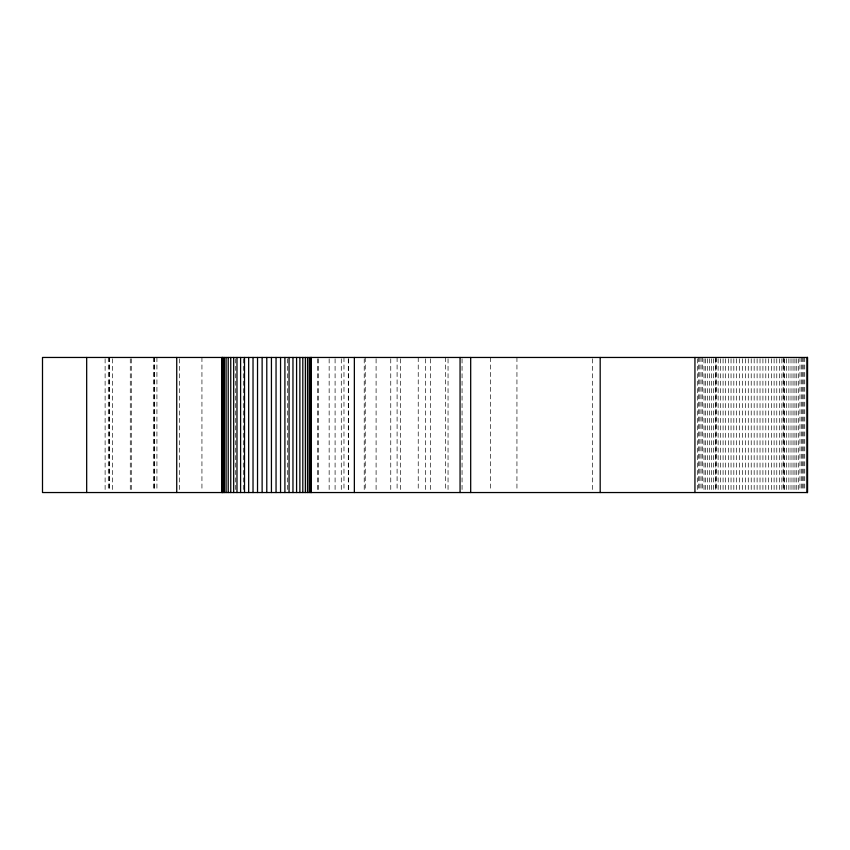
<?xml version="1.0" encoding="UTF-8"?>
<svg xmlns="http://www.w3.org/2000/svg" width="850" height="850" viewBox="0 0 850 850"><rect width="100%" height="100%" fill="white"/><g stroke="black" fill="none" stroke-linecap="round" stroke-linejoin="round"><path stroke-width="0.64" stroke-dasharray="4.25 3.19" d="M804.748 357.457L804.748 491.215M803.76 357.457L803.76 491.215M802.634 357.457L802.634 491.215M801.369 357.457L801.369 491.215M799.956 357.457L799.956 491.215M798.416 358.785L798.416 491.215M796.747 358.785L796.747 491.215M794.952 358.785L794.952 491.215M793.039 358.785L793.039 491.215M791.01 358.785L791.01 491.215M788.874 358.785L788.874 491.215M786.633 358.785L786.633 491.215M784.295 358.785L784.295 491.215M783.966 358.785L783.966 491.215M783.222 357.457L783.222 491.215M781.872 358.785L781.872 491.215M779.354 358.785L779.354 491.215M776.773 358.785L776.773 491.215M774.106 358.785L774.106 491.215M771.386 358.785L771.386 491.215M768.612 358.785L768.612 491.215M765.786 358.785L765.786 491.215M762.918 358.785L762.918 491.215M760.017 358.785L760.017 491.215M757.106 358.785L757.106 491.215M754.162 358.785L754.162 491.215M751.219 358.785L751.219 491.215M748.276 358.785L748.276 491.215M745.333 358.785L745.333 491.215M742.411 358.785L742.411 491.215M739.511 358.785L739.511 491.215M736.653 358.785L736.653 491.215M733.826 358.785L733.826 491.215M731.043 358.785L731.043 491.215M728.322 358.785L728.322 491.215M725.666 358.785L725.666 491.215M723.074 358.785L723.074 491.215M720.566 358.785L720.566 491.215M718.133 358.785L718.133 491.215M716.423 357.457L716.423 491.215M715.796 358.785L715.796 491.215M715.7 357.457L715.7 491.215M713.554 358.785L713.554 491.215M711.418 358.785L711.418 491.215M709.389 358.785L709.389 491.215M707.476 358.785L707.476 491.215M705.681 358.785L705.681 491.215M704.013 358.785L704.013 491.215M702.472 357.457L702.472 491.215M701.069 357.457L701.069 491.215M699.805 357.457L699.805 491.215M698.668 357.457L698.668 491.215M697.691 358.785L697.691 491.215M592.577 358.785L592.577 491.215M516.938 357.457L516.938 491.215M490.62 357.457L490.62 491.215M462.06 358.785L462.06 491.215M448.046 358.785L448.046 491.215M445.602 357.457L445.591 491.215M430.493 358.785L430.493 491.215M425.563 358.785L425.563 491.215M418.232 357.457L418.232 491.215M400.35 358.785L400.35 491.215M397.099 357.457L397.099 491.215M390.756 358.785L390.756 491.215M376.093 358.785L376.093 491.215M365.234 357.457L365.234 491.215M364.225 358.785L364.225 491.215M348.617 358.785L348.617 491.215M348.288 358.785L348.288 491.215M343.974 357.457L343.974 491.215M341.286 358.785L341.286 491.215M335.091 358.785L335.091 491.215M329.152 358.785L329.152 491.215M318.474 358.785L318.474 491.215M317.539 358.785L317.539 491.215M287.342 358.785L287.342 491.215M243.291 358.785L243.291 491.215M235.716 358.785L235.716 491.215M201.939 357.457L201.939 491.215M179.424 358.785L179.424 491.215M156.921 357.457L156.921 491.215M154.488 357.457L154.488 491.215M154.222 357.457L154.222 491.215M153.308 357.457L153.308 491.215M131.282 358.785L131.282 491.215M130.273 358.785L130.273 491.215M112.625 358.785L112.625 491.215M109.459 357.457L109.459 491.215M109.193 357.457L109.193 491.215M108.29 357.457L108.29 491.215M105.113 358.785L105.113 491.215"/><path stroke-width="1.27" d="M807.426 357.457L807.426 492.543M807.192 357.457L807.192 492.543M694.939 357.457L694.939 492.543M600.185 357.457L600.185 492.543M470.688 357.457L470.688 492.543M460.062 357.457L460.062 492.543M354.354 357.457L354.354 492.543M311.323 357.457L311.323 492.543M311.079 357.457L311.079 492.543M310.346 357.457L310.346 492.543M309.145 357.457L309.145 492.543M307.477 357.457L307.477 492.543M305.352 357.457L305.352 492.543M302.812 357.457L302.812 492.543M299.88 357.457L299.88 492.543M296.586 357.457L296.586 492.543M292.963 357.457L292.963 492.543M289.053 357.457L289.053 492.543M284.899 357.457L284.899 492.543M280.553 357.457L280.553 492.543M276.048 357.457L276.048 492.543M271.437 357.457L271.437 492.543M266.783 357.457L266.783 492.543M262.129 357.457L262.129 492.543M257.529 357.457L257.529 492.543M253.024 357.457L253.024 492.543M248.667 357.457L248.667 492.543M244.513 357.457L244.513 492.543M240.603 357.457L240.603 492.543M236.98 357.457L236.98 492.543M233.686 357.457L233.686 492.543M230.754 357.457L230.754 492.543M228.214 357.457L228.214 492.543M226.1 357.457L226.1 492.543M224.421 357.457L224.421 492.543M223.221 357.457L223.221 492.543M222.488 357.457L222.488 492.543M222.243 357.457L222.243 492.543M221.935 357.457L221.935 492.543M176.736 357.457L176.736 492.543M86.679 357.457L86.679 492.543M807.5 357.457L42.5 357.457L42.5 492.543L807.5 492.543L807.5 357.457"/></g></svg>
